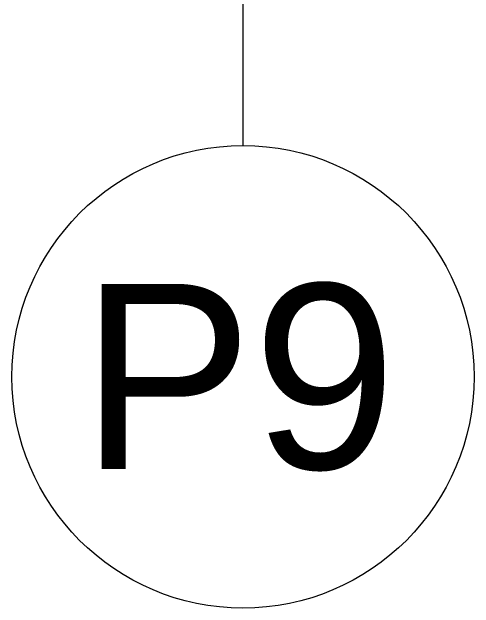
# Model space of a CAD drawing. Header units: centimetres. Extents: x 118932 to 154602, y -32682 to -23521.
# Drawn here: x 138989.26 to 139009.26, y -29501.88 to -29476.1 of the extents above; entities that cross this region are included whole.
import ezdxf

# ---------------------------------------------------------------- set-up
doc = ezdxf.new("R2010")
doc.units = ezdxf.units.CM
doc.header["$LTSCALE"] = 50
doc.header["$MEASUREMENT"] = 0
doc.layers.add('GEN_02_TF_Pencere', color=7, linetype='Continuous', lineweight=9, true_color=0x6093ac)
doc.layers.add('GEN_05_ML_Alçıpan_giydirme', color=7, linetype='Continuous', lineweight=18, true_color=0x7ebab5)
doc.styles.add('ARIAL', font='arial.ttf')

# ---------------------------------------------------------------- blocks, each defined once
blk = doc.blocks.new('P9_')
at = {"layer": 'GEN_02_TF_Pencere'}
blk.add_line((162728.811, -20430.8, 0), (162728.83, -20372.477, 0), dxfattribs=at)
blk.add_circle((162728.808, -20440.8, 0), 10, dxfattribs=at)
at = {"layer": 'GEN_02_TF_Pencere', "lineweight": 30, "transparency": 33554687, "style": 'ARIAL'}
blk.add_text('P9', height=8, rotation=359.9819, dxfattribs=at).set_placement((162721.777, -20444.78, 0))
blk = doc.blocks.new('DOGRAMA LEVEL 0 B BLOK')
at = {"layer": 'GEN_05_ML_Alçıpan_giydirme', "color": 1}
blk.add_blockref('P9_', (-163403.353, 20294.999, 0), dxfattribs=at)

msp = doc.modelspace()

# ---------------------------------------------------------------- block references
msp.add_blockref('DOGRAMA LEVEL 0 B BLOK', (139673.806, -29346.079, 0))

doc.saveas('drawing.dxf')
